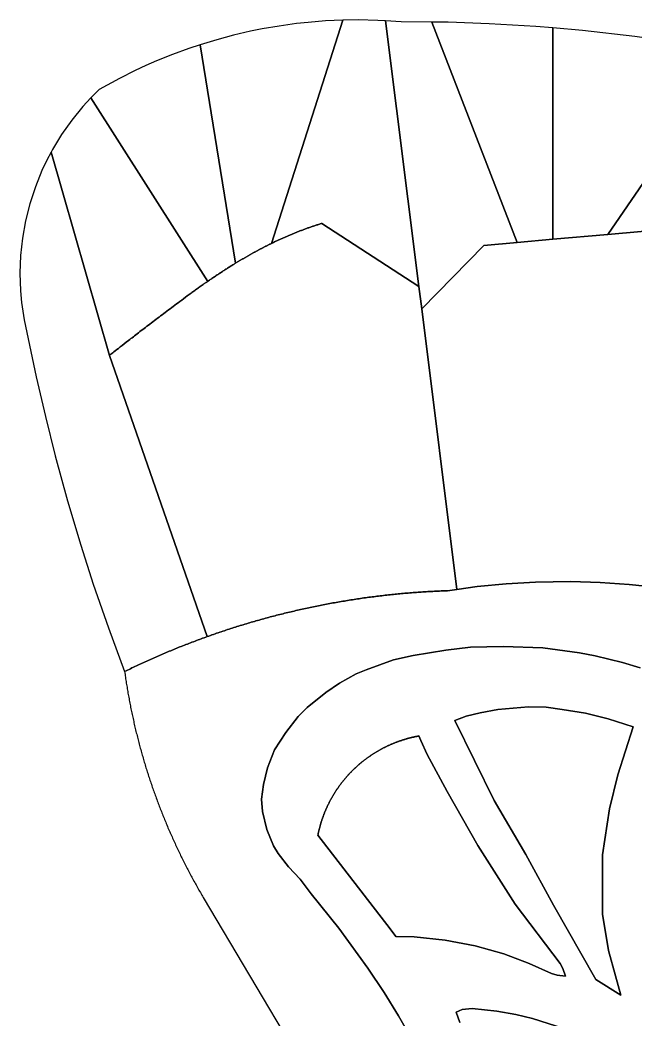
# Model space of a CAD drawing. Header units: millimetres. Extents: x 1811966 to 2218310, y 20519 to 471429.
# Drawn here: x 1828434 to 1899689, y 286002 to 401734 of the extents above; entities that cross this region are included whole.
import ezdxf

# ---------------------------------------------------------------- set-up
doc = ezdxf.new("R2010")
doc.units = ezdxf.units.MM
doc.layers.add('CLOSED_AREAS', color=7, linetype='Continuous')
doc.layers.add('REGION_HOLES', color=7, linetype='Continuous')

msp = doc.modelspace()

# ---------------------------------------------------------------- linework, layer by layer
at = {"layer": 'CLOSED_AREAS'}
for points in [[(1863835.155, 401616.27), (1861818.139, 401454.677), (1860477.001, 401309.091), (1858472.288, 401034.108), (1856478.023, 400691.498), (1855155.454, 400425.708), (1853183.655, 399971.291), (1851228.364, 399450.443), (1849291.79, 398863.792), (1853392.775, 373548.519), (1853456.461, 373587.202), (1853520.182, 373625.808), (1853583.939, 373664.339), (1853647.732, 373702.793), (1853711.563, 373741.17), (1853775.43, 373779.468), (1853839.336, 373817.688), (1853903.28, 373855.829), (1853967.263, 373893.89), (1854031.285, 373931.871), (1854095.347, 373969.77), (1854159.45, 374007.589), (1854223.593, 374045.324), (1854287.778, 374082.978), (1854352.005, 374120.547), (1854416.274, 374158.033), (1854480.586, 374195.434), (1854544.941, 374232.749), (1854609.34, 374269.979), (1854673.784, 374307.123), (1854738.273, 374344.179), (1854802.807, 374381.148), (1854867.387, 374418.028), (1854932.014, 374454.82), (1854996.687, 374491.522), (1855061.408, 374528.133), (1855126.177, 374564.655), (1855190.994, 374601.084), (1855255.861, 374637.422), (1855320.776, 374673.668), (1855385.742, 374709.82), (1855450.758, 374745.879), (1855515.825, 374781.843), (1855580.944, 374817.712), (1855646.115, 374853.486), (1855711.338, 374889.163), (1855776.614, 374924.744), (1855841.944, 374960.227), (1855907.327, 374995.612), (1855972.766, 375030.899), (1856038.259, 375066.086), (1856103.807, 375101.174), (1856169.412, 375136.161), (1856235.073, 375171.047), (1856300.791, 375205.832), (1856366.567, 375240.514), (1856432.401, 375275.094), (1856498.293, 375309.57), (1856564.245, 375343.941), (1856630.256, 375378.209), (1856696.327, 375412.371), (1856762.458, 375446.427), (1856828.651, 375480.376), (1856894.905, 375514.219), (1856961.221, 375547.953), (1857027.6, 375581.58), (1857094.042, 375615.097), (1857160.547, 375648.505), (1857227.117, 375681.803), (1857293.751, 375714.99), (1857360.45, 375748.066), (1857427.215, 375781.03), (1857494.046, 375813.881), (1857560.944, 375846.619), (1865856.478, 401709.564)], [(1865856.478, 401709.564), (1857560.944, 375846.619), (1857648.387, 375889.2), (1857735.936, 375931.6), (1857823.594, 375973.818), (1857911.359, 376015.854), (1857999.233, 376057.707), (1858087.217, 376099.375), (1858175.312, 376140.859), (1858263.518, 376182.156), (1858351.836, 376223.267), (1858440.268, 376264.19), (1858528.813, 376304.924), (1858617.473, 376345.469), (1858706.249, 376385.824), (1858795.14, 376425.988), (1858884.149, 376465.959), (1858973.276, 376505.738), (1859062.521, 376545.324), (1859151.886, 376584.714), (1859241.371, 376623.91), (1859330.978, 376662.909), (1859420.706, 376701.711), (1859510.557, 376740.315), (1859600.531, 376778.72), (1859690.63, 376816.926), (1859780.855, 376854.931), (1859871.205, 376892.734), (1859961.682, 376930.335), (1860052.286, 376967.734), (1860143.019, 377004.928), (1860233.881, 377041.917), (1860324.874, 377078.701), (1860415.997, 377115.278), (1860507.251, 377151.648), (1860598.638, 377187.809), (1860690.159, 377223.761), (1860781.813, 377259.504), (1860873.603, 377295.035), (1860965.528, 377330.355), (1861057.589, 377365.462), (1861149.788, 377400.356), (1861242.125, 377435.035), (1861334.601, 377469.5), (1861427.217, 377503.748), (1861519.973, 377537.779), (1861612.871, 377571.593), (1861705.91, 377605.188), (1861799.093, 377638.564), (1861892.419, 377671.719), (1861985.89, 377704.653), (1862079.507, 377737.366), (1862173.27, 377769.855), (1862267.179, 377802.12), (1862361.237, 377834.161), (1862455.443, 377865.977), (1862549.799, 377897.566), (1862644.304, 377928.928), (1862738.961, 377960.062), (1862833.77, 377990.967), (1862928.732, 378021.642), (1863023.847, 378052.087), (1863119.116, 378082.3), (1863214.54, 378112.281), (1863310.121, 378142.029), (1863405.858, 378171.543), (1874653.314, 370863.913), (1870794.65, 401636.461), (1869902.804, 401690.914), (1867604.014, 401734.172)], [(1872595.664, 401526.496), (1870794.65, 401636.461), (1874653.314, 370863.913), (1874977.573, 368277.979), (1882186.025, 375625.079), (1886031.95, 375964.426), (1876166.471, 401488.468)], [(1888195.102, 400980.015), (1882774.349, 401302.312), (1878025.691, 401468.667), (1876166.471, 401488.468), (1886031.95, 375964.426), (1890165.855, 376329.182), (1890172.971, 400810.739)], [(1905052.523, 399067.082), (1899675.78, 399828.131), (1893605.659, 400516.951), (1890172.971, 400810.739), (1890165.855, 376329.182), (1896538.571, 376891.48), (1911075.353, 398044.219)], [(1848012.252, 398436.444), (1846111.816, 397741.608), (1844235.965, 396982.906), (1843000.106, 396442.042), (1841776.767, 395873.459), (1839966.561, 394969.239), (1837602.48, 393669.376), (1836639.417, 392708.979), (1850181.622, 371453.345), (1850281.094, 371521.299), (1850380.578, 371589.148), (1850480.081, 371656.886), (1850579.605, 371724.508), (1850679.156, 371792.008), (1850778.738, 371859.38), (1850878.354, 371926.62), (1850978.01, 371993.722), (1851077.71, 372060.68), (1851177.457, 372127.489), (1851277.257, 372194.143), (1851377.114, 372260.638), (1851477.031, 372326.967), (1851577.013, 372393.125), (1851677.065, 372459.107), (1851777.191, 372524.906), (1851877.395, 372590.519), (1851977.682, 372655.939), (1852078.055, 372721.16), (1852178.52, 372786.178), (1852279.08, 372850.987), (1852379.74, 372915.581), (1852480.504, 372979.955), (1852581.376, 373044.104), (1852682.361, 373108.021), (1852783.463, 373171.702), (1852884.686, 373235.142), (1852986.035, 373298.334), (1853087.514, 373361.273), (1853189.128, 373423.954), (1853239.986, 373455.196), (1853290.88, 373486.371), (1853341.809, 373517.479), (1853392.775, 373548.519), (1849291.79, 398863.792)], [(1911075.353, 398044.219), (1896538.571, 376891.48), (1903830.964, 377534.927), (1910698.964, 368211.233), (1917065.714, 396845.705)], [(1835721.582, 391705.278), (1834433.841, 390123.197), (1833258.34, 388456.025), (1832200.695, 386711.714), (1832047.392, 386422.571), (1838789.297, 362869.461), (1838835.083, 362905.735), (1838968.525, 363011.241), (1839066.281, 363088.4), (1839183.749, 363181.002), (1839320.195, 363288.424), (1839474.884, 363410.044), (1839647.082, 363545.241), (1839836.055, 363693.392), (1840041.069, 363853.875), (1840261.391, 364026.069), (1840496.284, 364209.352), (1840745.017, 364403.101), (1841006.853, 364606.695), (1841142.456, 364711.99), (1841281.06, 364819.512), (1841422.573, 364929.185), (1841566.904, 365040.93), (1841713.959, 365154.67), (1841863.649, 365270.327), (1842015.88, 365387.823), (1842170.562, 365507.081), (1842327.602, 365628.022), (1842486.909, 365750.57), (1842648.391, 365874.646), (1842811.956, 366000.172), (1842977.512, 366127.072), (1843144.968, 366255.266), (1843314.231, 366384.678), (1843485.211, 366515.229), (1843657.815, 366646.842), (1843831.952, 366779.44), (1844007.529, 366912.944), (1844184.456, 367047.276), (1844362.64, 367182.359), (1844541.989, 367318.116), (1844722.412, 367454.468), (1844903.816, 367591.337), (1845086.111, 367728.647), (1845269.205, 367866.318), (1845453.005, 368004.275), (1845637.42, 368142.438), (1845822.358, 368280.73), (1846007.728, 368419.073), (1846193.437, 368557.389), (1846379.394, 368695.602), (1846565.506, 368833.632), (1846751.684, 368971.403), (1846966.131, 369130.019), (1847180.269, 369288.534), (1847394.162, 369446.87), (1847607.874, 369604.949), (1847821.469, 369762.692), (1847928.243, 369841.414), (1848035.012, 369920.022), (1848141.783, 369998.507), (1848248.565, 370076.86), (1848355.366, 370155.07), (1848462.194, 370233.128), (1848569.057, 370311.023), (1848675.962, 370388.747), (1848782.918, 370466.288), (1848889.934, 370543.639), (1848997.016, 370620.788), (1849104.173, 370697.726), (1849211.412, 370774.443), (1849318.743, 370850.929), (1849426.173, 370927.176), (1849533.709, 371003.171), (1849641.361, 371078.907), (1849749.135, 371154.374), (1849803.071, 371192.002), (1849857.041, 371229.56), (1849911.045, 371267.045), (1849965.085, 371304.457), (1850019.162, 371341.794), (1850073.276, 371379.055), (1850127.429, 371416.239), (1850181.622, 371453.345), (1836639.417, 392708.979)], [(1831563.586, 385510.078), (1830982.449, 384280.382), (1830218.381, 382388.969), (1829586.66, 380449.331), (1829090.284, 378470.731), (1828731.633, 376462.6), (1828512.417, 374434.499), (1828433.671, 372396.098), (1828495.784, 370357.128), (1828615.326, 369002.307), (1828911.204, 366983.958), (1830314.637, 360381.677), (1831374.082, 355792.459), (1832523.585, 351224.967), (1833947.001, 346033.843), (1835486.735, 340876.02), (1836928.812, 336392.298), (1838684.505, 331303.936), (1840554.124, 326256.325), (1840724.007, 326339.49), (1840894.061, 326422.307), (1841064.285, 326504.773), (1841234.678, 326586.89), (1841405.239, 326668.657), (1841575.968, 326750.073), (1841746.864, 326831.138), (1841917.926, 326911.852), (1842089.154, 326992.214), (1842260.546, 327072.224), (1842432.103, 327151.882), (1842603.822, 327231.187), (1842775.705, 327310.139), (1842947.749, 327388.738), (1843119.954, 327466.983), (1843292.32, 327544.874), (1843464.845, 327622.411), (1843637.529, 327699.594), (1843810.372, 327776.421), (1843983.372, 327852.893), (1844156.528, 327929.009), (1844329.841, 328004.77), (1844503.309, 328080.174), (1844676.932, 328155.221), (1844850.708, 328229.912), (1845024.638, 328304.246), (1845198.72, 328378.222), (1845372.953, 328451.84), (1845547.338, 328525.1), (1845721.872, 328598.001), (1845896.556, 328670.544), (1846071.389, 328742.728), (1846246.369, 328814.552), (1846421.497, 328886.017), (1846596.772, 328957.122), (1846772.192, 329027.866), (1846947.757, 329098.25), (1847123.466, 329168.273), (1847299.319, 329237.935), (1847475.314, 329307.235), (1847651.452, 329376.173), (1847827.73, 329444.75), (1848004.15, 329512.964), (1848180.709, 329580.816), (1848357.407, 329648.304), (1848534.243, 329715.43), (1848711.217, 329782.192), (1848888.328, 329848.59), (1849065.575, 329914.624), (1849242.957, 329980.294), (1849420.474, 330045.599), (1849598.124, 330110.54), (1849775.908, 330175.115), (1849953.824, 330239.325), (1850131.871, 330303.169), (1838789.297, 362869.461), (1832047.392, 386422.571)], [(1879054.19, 335767.27), (1874977.573, 368277.979), (1874653.314, 370863.913), (1863405.858, 378171.543), (1863310.121, 378142.029), (1863214.54, 378112.281), (1863119.116, 378082.3), (1863023.847, 378052.087), (1862928.732, 378021.642), (1862833.77, 377990.967), (1862738.961, 377960.062), (1862644.304, 377928.928), (1862549.799, 377897.566), (1862455.443, 377865.977), (1862361.237, 377834.161), (1862267.179, 377802.12), (1862173.27, 377769.855), (1862079.507, 377737.366), (1861985.89, 377704.653), (1861892.419, 377671.719), (1861799.093, 377638.564), (1861705.91, 377605.188), (1861612.871, 377571.593), (1861519.973, 377537.779), (1861427.217, 377503.748), (1861334.601, 377469.5), (1861242.125, 377435.035), (1861149.788, 377400.356), (1861057.589, 377365.462), (1860965.528, 377330.355), (1860873.603, 377295.035), (1860781.813, 377259.504), (1860690.159, 377223.761), (1860598.638, 377187.809), (1860507.251, 377151.648), (1860415.997, 377115.278), (1860324.874, 377078.701), (1860233.881, 377041.917), (1860143.019, 377004.928), (1860052.286, 376967.734), (1859961.682, 376930.335), (1859871.205, 376892.734), (1859780.855, 376854.931), (1859690.63, 376816.926), (1859600.531, 376778.72), (1859510.557, 376740.315), (1859420.706, 376701.711), (1859330.978, 376662.909), (1859241.371, 376623.91), (1859151.886, 376584.714), (1859062.521, 376545.324), (1858973.276, 376505.738), (1858884.149, 376465.959), (1858795.14, 376425.988), (1858706.249, 376385.824), (1858617.473, 376345.469), (1858528.813, 376304.924), (1858440.268, 376264.19), (1858351.836, 376223.267), (1858263.518, 376182.156), (1858175.312, 376140.859), (1858087.217, 376099.375), (1857999.233, 376057.707), (1857911.359, 376015.854), (1857823.594, 375973.818), (1857735.936, 375931.6), (1857648.387, 375889.2), (1857560.944, 375846.619), (1857494.046, 375813.881), (1857427.215, 375781.03), (1857360.45, 375748.066), (1857293.751, 375714.99), (1857227.117, 375681.803), (1857160.547, 375648.505), (1857094.042, 375615.097), (1857027.6, 375581.58), (1856961.221, 375547.953), (1856894.905, 375514.219), (1856828.651, 375480.376), (1856762.458, 375446.427), (1856696.327, 375412.371), (1856630.256, 375378.209), (1856564.245, 375343.941), (1856498.293, 375309.57), (1856432.401, 375275.094), (1856366.567, 375240.514), (1856300.791, 375205.832), (1856235.073, 375171.047), (1856169.412, 375136.161), (1856103.807, 375101.174), (1856038.259, 375066.086), (1855972.766, 375030.899), (1855907.327, 374995.612), (1855841.944, 374960.227), (1855776.614, 374924.744), (1855711.338, 374889.163), (1855646.115, 374853.486), (1855580.944, 374817.712), (1855515.825, 374781.843), (1855450.758, 374745.879), (1855385.742, 374709.82), (1855320.776, 374673.668), (1855255.861, 374637.422), (1855190.994, 374601.084), (1855126.177, 374564.655), (1855061.408, 374528.133), (1854996.687, 374491.522), (1854932.014, 374454.82), (1854867.387, 374418.028), (1854802.807, 374381.148), (1854738.273, 374344.179), (1854673.784, 374307.123), (1854609.34, 374269.979), (1854544.941, 374232.749), (1854480.586, 374195.434), (1854416.274, 374158.033), (1854352.005, 374120.547), (1854287.778, 374082.978), (1854223.593, 374045.324), (1854159.45, 374007.589), (1854095.347, 373969.77), (1854031.285, 373931.871), (1853967.263, 373893.89), (1853903.28, 373855.829), (1853839.336, 373817.688), (1853775.43, 373779.468), (1853711.563, 373741.17), (1853647.732, 373702.793), (1853583.939, 373664.339), (1853520.182, 373625.808), (1853456.461, 373587.202), (1853392.775, 373548.519), (1853341.809, 373517.479), (1853290.88, 373486.371), (1853239.986, 373455.196), (1853189.128, 373423.954), (1853087.514, 373361.273), (1852986.035, 373298.334), (1852884.686, 373235.142), (1852783.463, 373171.702), (1852682.361, 373108.021), (1852581.376, 373044.104), (1852480.504, 372979.955), (1852379.74, 372915.581), (1852279.08, 372850.987), (1852178.52, 372786.178), (1852078.055, 372721.16), (1851977.682, 372655.939), (1851877.395, 372590.519), (1851777.191, 372524.906), (1851677.065, 372459.107), (1851577.013, 372393.125), (1851477.031, 372326.967), (1851377.114, 372260.638), (1851277.257, 372194.143), (1851177.457, 372127.489), (1851077.71, 372060.68), (1850978.01, 371993.722), (1850878.354, 371926.62), (1850778.738, 371859.38), (1850679.156, 371792.008), (1850579.605, 371724.508), (1850480.081, 371656.886), (1850380.578, 371589.148), (1850281.094, 371521.299), (1850181.622, 371453.345), (1850127.429, 371416.239), (1850073.276, 371379.055), (1850019.162, 371341.794), (1849965.085, 371304.457), (1849911.045, 371267.045), (1849857.041, 371229.56), (1849803.071, 371192.002), (1849749.135, 371154.374), (1849641.361, 371078.907), (1849533.709, 371003.171), (1849426.173, 370927.176), (1849318.743, 370850.929), (1849211.412, 370774.443), (1849104.173, 370697.726), (1848997.016, 370620.788), (1848889.934, 370543.639), (1848782.918, 370466.288), (1848675.962, 370388.747), (1848569.057, 370311.023), (1848462.194, 370233.128), (1848355.366, 370155.07), (1848248.565, 370076.86), (1848141.783, 369998.507), (1848035.012, 369920.022), (1847928.243, 369841.414), (1847821.469, 369762.692), (1847607.874, 369604.949), (1847394.162, 369446.87), (1847180.269, 369288.534), (1846966.131, 369130.019), (1846751.684, 368971.403), (1846565.506, 368833.632), (1846379.394, 368695.602), (1846193.437, 368557.389), (1846007.728, 368419.073), (1845822.358, 368280.73), (1845637.42, 368142.438), (1845453.005, 368004.275), (1845269.205, 367866.318), (1845086.111, 367728.647), (1844903.816, 367591.337), (1844722.412, 367454.468), (1844541.989, 367318.116), (1844362.64, 367182.359), (1844184.456, 367047.276), (1844007.529, 366912.944), (1843831.952, 366779.44), (1843657.815, 366646.842), (1843485.211, 366515.229), (1843314.231, 366384.678), (1843144.968, 366255.266), (1842977.512, 366127.072), (1842811.956, 366000.172), (1842648.391, 365874.646), (1842486.909, 365750.57), (1842327.602, 365628.022), (1842170.562, 365507.081), (1842015.88, 365387.823), (1841863.649, 365270.327), (1841713.959, 365154.67), (1841566.904, 365040.93), (1841422.573, 364929.185), (1841281.06, 364819.512), (1841142.456, 364711.99), (1841006.853, 364606.695), (1840745.017, 364403.101), (1840496.284, 364209.352), (1840261.391, 364026.069), (1840041.069, 363853.875), (1839836.055, 363693.392), (1839647.082, 363545.241), (1839474.884, 363410.044), (1839320.195, 363288.424), (1839183.749, 363181.002), (1839066.281, 363088.4), (1838968.525, 363011.241), (1838835.083, 362905.735), (1838789.297, 362869.461), (1850131.871, 330303.169), (1850311.837, 330367.282), (1850491.936, 330431.021), (1850672.166, 330494.387), (1850852.528, 330557.378), (1851033.02, 330619.995), (1851213.641, 330682.237), (1851394.391, 330744.105), (1851575.27, 330805.597), (1851756.275, 330866.713), (1851937.407, 330927.454), (1852118.664, 330987.818), (1852300.047, 331047.807), (1852481.553, 331107.419), (1852663.183, 331166.654), (1852844.936, 331225.512), (1853026.81, 331283.992), (1853208.805, 331342.096), (1853390.92, 331399.821), (1853573.155, 331457.168), (1853755.508, 331514.137), (1853937.98, 331570.728), (1854120.568, 331626.939), (1854303.272, 331682.772), (1854486.092, 331738.225), (1854669.027, 331793.299), (1854852.076, 331847.993), (1855035.237, 331902.307), (1855218.511, 331956.241), (1855401.897, 332009.794), (1855585.393, 332062.967), (1855768.999, 332115.758), (1855952.714, 332168.169), (1856136.538, 332220.198), (1856320.47, 332271.846), (1856504.508, 332323.112), (1856688.652, 332373.995), (1856872.901, 332424.497), (1857057.255, 332474.616), (1857241.712, 332524.352), (1857426.272, 332573.706), (1857610.934, 332622.676), (1857795.698, 332671.263), (1857980.561, 332719.467), (1858165.525, 332767.286), (1858350.587, 332814.722), (1858535.748, 332861.774), (1858721.005, 332908.441), (1858906.359, 332954.724), (1859091.809, 333000.622), (1859277.353, 333046.135), (1859462.992, 333091.263), (1859648.724, 333136.005), (1859834.548, 333180.362), (1860020.464, 333224.333), (1860206.471, 333267.919), (1860392.568, 333311.118), (1860578.754, 333353.931), (1860765.028, 333396.357), (1860951.39, 333438.397), (1861137.839, 333480.05), (1861324.374, 333521.316), (1861510.995, 333562.195), (1861697.699, 333602.686), (1861884.488, 333642.79), (1862071.359, 333682.506), (1862258.312, 333721.834), (1862445.347, 333760.774), (1862632.461, 333799.326), (1862819.656, 333837.49), (1863006.929, 333875.265), (1863194.28, 333912.651), (1863381.709, 333949.648), (1863569.213, 333986.257), (1863756.794, 334022.476), (1863944.449, 334058.306), (1864132.178, 334093.746), (1864319.98, 334128.796), (1864507.855, 334163.457), (1864695.801, 334197.728), (1864883.817, 334231.609), (1865071.904, 334265.099), (1865260.06, 334298.199), (1865448.284, 334330.909), (1865636.575, 334363.228), (1865824.934, 334395.156), (1866013.358, 334426.693), (1866201.847, 334457.839), (1866390.4, 334488.593), (1866579.017, 334518.957), (1866767.696, 334548.929), (1866956.437, 334578.509), (1867145.239, 334607.697), (1867334.102, 334636.494), (1867523.023, 334664.898), (1867712.003, 334692.911), (1867901.041, 334720.531), (1868090.136, 334747.759), (1868279.287, 334774.595), (1868468.493, 334801.037), (1868657.754, 334827.087), (1868847.068, 334852.745), (1869036.435, 334878.009), (1869225.854, 334902.88), (1869415.325, 334927.359), (1869604.846, 334951.443), (1869794.416, 334975.135), (1869984.035, 334998.433), (1870173.702, 335021.338), (1870363.416, 335043.849), (1870553.177, 335065.966), (1870742.983, 335087.689), (1870932.833, 335109.018), (1871122.728, 335129.954), (1871312.665, 335150.495), (1871502.645, 335170.642), (1871692.666, 335190.394), (1871882.728, 335209.753), (1872072.829, 335228.717), (1872262.97, 335247.286), (1872453.148, 335265.46), (1872643.364, 335283.24), (1872833.617, 335300.625), (1873023.905, 335317.616), (1873214.228, 335334.211), (1873404.585, 335350.411), (1873594.975, 335366.217), (1873785.397, 335381.627), (1873975.851, 335396.642), (1874166.336, 335411.261), (1874356.851, 335425.486), (1874547.395, 335439.315), (1874737.967, 335452.748), (1874928.566, 335465.786), (1875119.193, 335478.428), (1875309.845, 335490.675), (1875500.522, 335502.526), (1875691.223, 335513.981), (1875881.948, 335525.041), (1876072.695, 335535.705), (1876263.464, 335545.973), (1876454.254, 335555.845), (1876645.064, 335565.32), (1876835.893, 335574.4), (1877026.74, 335583.084), (1877217.606, 335591.372), (1877408.487, 335599.264), (1877599.385, 335606.76), (1877790.299, 335613.859), (1877981.226, 335620.562)], [(1904754.451, 335642.764), (1904763.372, 335697.588), (1909676.713, 362611.605), (1910698.964, 368211.233), (1903830.964, 377534.927), (1896538.571, 376891.48), (1890165.855, 376329.182), (1886031.95, 375964.426), (1882186.025, 375625.079), (1874977.573, 368277.979), (1879054.19, 335767.27), (1881398.657, 336087.83), (1884778.275, 336414.719), (1888168.09, 336609.27), (1890204.713, 336662.348), (1892242.02, 336667.635), (1895636.016, 336570.262), (1899023.621, 336340.325), (1902399.639, 335978.142), (1904417.544, 335697.588)], [(1899474.25, 319849.75), (1896579.642, 320764.686), (1893948.473, 321414.117), (1891264.545, 321840.08), (1889411.82, 322120.819), (1887366.739, 322184.2), (1883797.967, 321841.082), (1881762.677, 321479.28), (1880128.025, 321083.795), (1878811.902, 320574.493), (1883374.782, 311321.338), (1887026.409, 305042.412), (1890229.085, 299183), (1895161.394, 290586.763), (1898040.06, 288759.147), (1897422.815, 291002.022), (1896612.023, 293958.229), (1895920.679, 298140.264), (1895937.796, 305039.168), (1896717.935, 310340.091), (1897700.577, 314296.572)], [(1874641.12, 318789.381), (1874566.368, 318775.742), (1874491.687, 318761.712), (1874417.081, 318747.292), (1874342.551, 318732.482), (1874268.1, 318717.284), (1874193.729, 318701.696), (1874119.441, 318685.721), (1874045.237, 318669.357), (1873971.119, 318652.606), (1873897.09, 318635.468), (1873823.152, 318617.944), (1873749.306, 318600.033), (1873675.555, 318581.737), (1873601.9, 318563.055), (1873528.344, 318543.99), (1873454.888, 318524.54), (1873381.536, 318504.706), (1873308.287, 318484.49), (1873235.146, 318463.891), (1873162.113, 318442.911), (1873089.19, 318421.549), (1873016.381, 318399.807), (1872943.685, 318377.684), (1872871.107, 318355.182), (1872798.647, 318332.301), (1872726.307, 318309.042), (1872654.09, 318285.405), (1872581.998, 318261.391), (1872510.031, 318237.001), (1872438.194, 318212.235), (1872366.486, 318187.094), (1872294.911, 318161.579), (1872223.471, 318135.69), (1872152.166, 318109.429), (1872081, 318082.795), (1872009.974, 318055.79), (1871939.089, 318028.414), (1871868.349, 318000.668), (1871797.755, 317972.553), (1871727.309, 317944.07), (1871657.012, 317915.219), (1871586.867, 317886.001), (1871516.876, 317856.416), (1871447.04, 317826.467), (1871377.362, 317796.153), (1871307.843, 317765.476), (1871238.485, 317734.436), (1871169.29, 317703.034), (1871100.26, 317671.27), (1871031.398, 317639.147), (1870962.703, 317606.664), (1870894.18, 317573.823), (1870825.829, 317540.624), (1870757.653, 317507.069), (1870689.652, 317473.158), (1870621.83, 317438.892), (1870554.188, 317404.272), (1870486.728, 317369.299), (1870419.451, 317333.975), (1870352.359, 317298.299), (1870285.455, 317262.273), (1870218.74, 317225.898), (1870152.217, 317189.176), (1870085.885, 317152.106), (1870019.749, 317114.69), (1869953.809, 317076.929), (1869888.066, 317038.824), (1869822.524, 317000.376), (1869757.184, 316961.586), (1869692.047, 316922.456), (1869627.116, 316882.985), (1869562.392, 316843.176), (1869497.876, 316803.029), (1869433.571, 316762.546), (1869369.479, 316721.728), (1869305.601, 316680.575), (1869241.938, 316639.089), (1869178.493, 316597.271), (1869115.268, 316555.122), (1869052.263, 316512.643), (1868989.482, 316469.836), (1868926.925, 316426.701), (1868864.594, 316383.24), (1868802.491, 316339.454), (1868740.617, 316295.344), (1868678.975, 316250.911), (1868617.566, 316206.157), (1868556.391, 316161.083), (1868495.453, 316115.69), (1868434.753, 316069.979), (1868374.293, 316023.951), (1868314.073, 315977.609), (1868254.097, 315930.952), (1868194.365, 315883.983), (1868134.88, 315836.702), (1868075.642, 315789.111), (1868016.654, 315741.211), (1867957.917, 315693.004), (1867899.432, 315644.49), (1867841.202, 315595.672), (1867783.228, 315546.55), (1867725.511, 315497.125), (1867668.053, 315447.4), (1867610.855, 315397.376), (1867553.92, 315347.053), (1867497.249, 315296.434), (1867440.842, 315245.519), (1867384.703, 315194.31), (1867328.831, 315142.808), (1867273.23, 315091.016), (1867217.9, 315038.933), (1867162.843, 314986.562), (1867108.06, 314933.905), (1867053.553, 314880.961), (1866999.323, 314827.734), (1866945.372, 314774.224), (1866891.702, 314720.433), (1866838.313, 314666.362), (1866785.207, 314612.014), (1866732.386, 314557.388), (1866679.852, 314502.487), (1866627.604, 314447.313), (1866575.646, 314391.866), (1866523.978, 314336.148), (1866472.602, 314280.162), (1866421.519, 314223.908), (1866370.731, 314167.387), (1866320.239, 314110.602), (1866270.044, 314053.554), (1866220.148, 313996.245), (1866170.552, 313938.675), (1866121.257, 313880.848), (1866072.265, 313822.763), (1866023.577, 313764.424), (1865975.195, 313705.831), (1865927.12, 313646.985), (1865879.352, 313587.89), (1865831.894, 313528.546), (1865784.747, 313468.954), (1865737.912, 313409.117), (1865691.39, 313349.037), (1865645.182, 313288.714), (1865599.29, 313228.15), (1865553.715, 313167.348), (1865508.459, 313106.308), (1865463.522, 313045.032), (1865418.906, 312983.523), (1865374.612, 312921.782), (1865330.641, 312859.809), (1865286.994, 312797.608), (1865243.673, 312735.18), (1865200.679, 312672.526), (1865158.012, 312609.649), (1865115.675, 312546.549), (1865073.668, 312483.23), (1865031.992, 312419.691), (1864990.649, 312355.936), (1864949.639, 312291.965), (1864908.964, 312227.781), (1864868.626, 312163.386), (1864828.624, 312098.781), (1864788.96, 312033.967), (1864749.635, 311968.947), (1864710.651, 311903.723), (1864672.008, 311838.296), (1864633.707, 311772.668), (1864595.749, 311706.841), (1864558.136, 311640.816), (1864520.869, 311574.595), (1864483.948, 311508.181), (1864447.374, 311441.575), (1864411.149, 311374.779), (1864375.274, 311307.794), (1864339.748, 311240.623), (1864304.575, 311173.267), (1864269.753, 311105.728), (1864235.285, 311038.009), (1864201.172, 310970.11), (1864167.413, 310902.034), (1864134.011, 310833.782), (1864100.965, 310765.357), (1864068.278, 310696.76), (1864035.949, 310627.993), (1864003.98, 310559.059), (1863972.372, 310489.958), (1863941.125, 310420.693), (1863910.24, 310351.266), (1863879.719, 310281.678), (1863849.562, 310211.932), (1863819.769, 310142.029), (1863790.342, 310071.972), (1863761.281, 310001.761), (1863732.588, 309931.4), (1863704.262, 309860.89), (1863676.306, 309790.233), (1863648.719, 309719.431), (1863621.502, 309648.485), (1863594.656, 309577.399), (1863568.182, 309506.173), (1863542.08, 309434.81), (1863516.352, 309363.311), (1863490.997, 309291.679), (1863466.017, 309219.916), (1863441.413, 309148.023), (1863417.184, 309076.002), (1863393.332, 309003.856), (1863369.857, 308931.586), (1863346.76, 308859.194), (1863324.042, 308786.683), (1863301.702, 308714.054), (1863279.743, 308641.31), (1863258.164, 308568.451), (1863236.965, 308495.481), (1863216.149, 308422.401), (1863195.714, 308349.214), (1863175.662, 308275.92), (1863155.993, 308202.523), (1863136.708, 308129.024), (1863117.807, 308055.426), (1863099.291, 307981.729), (1863081.161, 307907.937), (1863063.416, 307834.051), (1863046.057, 307760.074), (1863029.085, 307686.006), (1863012.5, 307611.852), (1862996.303, 307537.611), (1862980.494, 307463.287), (1862965.073, 307388.881), (1862950.042, 307314.396), (1871314.843, 296442.491), (1871963.155, 295557.512), (1874109.382, 295504.844), (1877682.976, 295119.22), (1881166.437, 294492.528), (1884500.699, 293556.513), (1887420.821, 292452.204), (1890019.798, 291267.168), (1890669.542, 291077.253), (1891644.159, 290961.59), (1891328.581, 291859.896), (1891005.295, 292415.719), (1885822.162, 299300.457), (1881461.471, 306097.075), (1877924.34, 312348.686), (1875623.968, 316626.106), (1874863.514, 318271.268)]]:
    msp.add_lwpolyline(points, close=True, dxfattribs=at)
for points in [[(1902399.639, 335978.142), (1899023.621, 336340.325), (1895636.016, 336570.262), (1892242.02, 336667.635), (1890204.713, 336662.348), (1888168.09, 336609.27), (1884778.275, 336414.719), (1881398.657, 336087.83), (1879054.19, 335767.27), (1877981.226, 335620.562), (1877790.299, 335613.859), (1877599.385, 335606.76), (1877408.487, 335599.264), (1877217.606, 335591.372), (1877026.74, 335583.084), (1876835.893, 335574.4), (1876645.064, 335565.32), (1876454.254, 335555.845), (1876263.464, 335545.973), (1876072.695, 335535.705), (1875881.948, 335525.041), (1875691.223, 335513.981), (1875500.522, 335502.526), (1875309.845, 335490.675), (1875119.193, 335478.428), (1874928.566, 335465.786), (1874737.967, 335452.748), (1874547.395, 335439.315), (1874356.851, 335425.486), (1874166.336, 335411.261), (1873975.851, 335396.642), (1873785.397, 335381.627), (1873594.975, 335366.217), (1873404.585, 335350.411), (1873214.228, 335334.211), (1873023.905, 335317.616), (1872833.617, 335300.625), (1872643.364, 335283.24), (1872453.148, 335265.46), (1872262.97, 335247.286), (1872072.829, 335228.717), (1871882.728, 335209.753), (1871692.666, 335190.394), (1871502.645, 335170.642), (1871312.665, 335150.495), (1871122.728, 335129.954), (1870932.833, 335109.018), (1870742.983, 335087.689), (1870553.177, 335065.966), (1870363.416, 335043.849), (1870173.702, 335021.338), (1869984.035, 334998.433), (1869794.416, 334975.135), (1869604.846, 334951.443), (1869415.325, 334927.359), (1869225.854, 334902.88), (1869036.435, 334878.009), (1868847.068, 334852.745), (1868657.754, 334827.087), (1868468.493, 334801.037), (1868279.287, 334774.595), (1868090.136, 334747.759), (1867901.041, 334720.531), (1867712.003, 334692.911), (1867523.023, 334664.898), (1867334.102, 334636.494), (1867145.239, 334607.697), (1866956.437, 334578.509), (1866767.696, 334548.929), (1866579.017, 334518.957), (1866390.4, 334488.593), (1866201.847, 334457.839), (1866013.358, 334426.693), (1865824.934, 334395.156), (1865636.575, 334363.228), (1865448.284, 334330.909), (1865260.06, 334298.199), (1865071.904, 334265.099), (1864883.817, 334231.609), (1864695.801, 334197.728), (1864507.855, 334163.457), (1864319.98, 334128.796), (1864132.178, 334093.746), (1863944.449, 334058.306), (1863756.794, 334022.476), (1863569.213, 333986.257), (1863381.709, 333949.648), (1863194.28, 333912.651), (1863006.929, 333875.265), (1862819.656, 333837.49), (1862632.461, 333799.326), (1862445.347, 333760.774), (1862258.312, 333721.834), (1862071.359, 333682.506), (1861884.488, 333642.79), (1861697.699, 333602.686), (1861510.995, 333562.195), (1861324.374, 333521.316), (1861137.839, 333480.05), (1860951.39, 333438.397), (1860765.028, 333396.357), (1860578.754, 333353.931), (1860392.568, 333311.118), (1860206.471, 333267.919), (1860020.464, 333224.333), (1859834.548, 333180.362), (1859648.724, 333136.005), (1859462.992, 333091.263), (1859277.353, 333046.135), (1859091.809, 333000.622), (1858906.359, 332954.724), (1858721.005, 332908.441), (1858535.748, 332861.774), (1858350.587, 332814.722), (1858165.525, 332767.286), (1857980.561, 332719.467), (1857795.698, 332671.263), (1857610.934, 332622.676), (1857426.272, 332573.706), (1857241.712, 332524.352), (1857057.255, 332474.616), (1856872.901, 332424.497), (1856688.652, 332373.995), (1856504.508, 332323.112), (1856320.47, 332271.846), (1856136.538, 332220.198), (1855952.714, 332168.169), (1855768.999, 332115.758), (1855585.393, 332062.967), (1855401.897, 332009.794), (1855218.511, 331956.241), (1855035.237, 331902.307), (1854852.076, 331847.993), (1854669.027, 331793.299), (1854486.092, 331738.225), (1854303.272, 331682.772), (1854120.568, 331626.939), (1853937.98, 331570.728), (1853755.508, 331514.137), (1853573.155, 331457.168), (1853390.92, 331399.821), (1853208.805, 331342.096), (1853026.81, 331283.992), (1852844.936, 331225.512), (1852663.183, 331166.654), (1852481.553, 331107.419), (1852300.047, 331047.807), (1852118.664, 330987.818), (1851937.407, 330927.454), (1851756.275, 330866.713), (1851575.27, 330805.597), (1851394.391, 330744.105), (1851213.641, 330682.237), (1851033.02, 330619.995), (1850852.528, 330557.378), (1850672.166, 330494.387), (1850491.936, 330431.021), (1850311.837, 330367.282), (1850131.871, 330303.169), (1849953.824, 330239.325), (1849775.908, 330175.115), (1849598.124, 330110.54), (1849420.474, 330045.599), (1849242.957, 329980.294), (1849065.575, 329914.624), (1848888.328, 329848.59), (1848711.217, 329782.192), (1848534.243, 329715.43), (1848357.407, 329648.304), (1848180.709, 329580.816), (1848004.15, 329512.964), (1847827.73, 329444.75), (1847651.452, 329376.173), (1847475.314, 329307.235), (1847299.319, 329237.935), (1847123.466, 329168.273), (1846947.757, 329098.25), (1846772.192, 329027.866), (1846596.772, 328957.122), (1846421.497, 328886.017), (1846246.369, 328814.552), (1846071.389, 328742.728), (1845896.556, 328670.544), (1845721.872, 328598.001), (1845547.338, 328525.1), (1845372.953, 328451.84), (1845198.72, 328378.222), (1845024.638, 328304.246), (1844850.708, 328229.912), (1844676.932, 328155.221), (1844503.309, 328080.174), (1844329.841, 328004.77), (1844156.528, 327929.009), (1843983.372, 327852.893), (1843810.372, 327776.421), (1843637.529, 327699.594), (1843464.845, 327622.411), (1843292.32, 327544.874), (1843119.954, 327466.983), (1842947.749, 327388.738), (1842775.705, 327310.139), (1842603.822, 327231.187), (1842432.103, 327151.882), (1842260.546, 327072.224), (1842089.154, 326992.214), (1841917.926, 326911.852), (1841746.864, 326831.138), (1841575.968, 326750.073), (1841405.239, 326668.657), (1841234.678, 326586.89), (1841064.285, 326504.773), (1840894.061, 326422.307), (1840724.007, 326339.49), (1840554.124, 326256.325), (1840577.46, 326089.84), (1840601.191, 325923.412), (1840625.318, 325757.041), (1840649.839, 325590.727), (1840674.755, 325424.472), (1840700.066, 325258.277), (1840725.771, 325092.142), (1840751.87, 324926.069), (1840778.364, 324760.058), (1840805.252, 324594.11), (1840832.534, 324428.227), (1840860.209, 324262.409), (1840888.278, 324096.657), (1840916.74, 323930.973), (1840945.596, 323765.356), (1840974.845, 323599.808), (1841004.487, 323434.331), (1841034.521, 323268.924), (1841064.948, 323103.588), (1841095.767, 322938.326), (1841126.979, 322773.137), (1841158.583, 322608.023), (1841190.579, 322442.984), (1841222.966, 322278.022), (1841255.745, 322113.137), (1841288.915, 321948.33), (1841322.477, 321783.602), (1841356.429, 321618.955), (1841390.772, 321454.389), (1841425.506, 321289.904), (1841460.63, 321125.503), (1841496.145, 320961.185), (1841532.049, 320796.953), (1841568.343, 320632.806), (1841605.027, 320468.745), (1841642.1, 320304.772), (1841679.563, 320140.888), (1841717.414, 319977.093), (1841755.654, 319813.388), (1841794.282, 319649.775), (1841833.299, 319486.253), (1841872.704, 319322.825), (1841912.497, 319159.491), (1841952.678, 318996.252), (1841993.246, 318833.108), (1842034.201, 318670.062), (1842075.543, 318507.113), (1842117.271, 318344.262), (1842159.387, 318181.512), (1842201.888, 318018.861), (1842244.776, 317856.312), (1842288.049, 317693.865), (1842331.708, 317531.522), (1842375.752, 317369.282), (1842420.181, 317207.148), (1842464.995, 317045.119), (1842510.194, 316883.198), (1842555.777, 316721.384), (1842601.743, 316559.679), (1842648.094, 316398.083), (1842694.828, 316236.598), (1842741.945, 316075.224), (1842789.446, 315913.963), (1842837.329, 315752.814), (1842885.594, 315591.78), (1842934.242, 315430.861), (1842983.271, 315270.058), (1843032.682, 315109.372), (1843082.475, 314948.803), (1843132.648, 314788.354), (1843183.203, 314628.023), (1843234.137, 314467.814), (1843285.452, 314307.725), (1843337.147, 314147.759), (1843389.222, 313987.916), (1843441.675, 313828.197), (1843494.508, 313668.603), (1843547.72, 313509.135), (1843601.31, 313349.794), (1843655.278, 313190.58), (1843709.624, 313031.495), (1843764.347, 312872.54), (1843819.448, 312713.714), (1843874.925, 312555.021), (1843930.78, 312396.459), (1843987.01, 312238.03), (1844043.616, 312079.735), (1844100.599, 311921.575), (1844157.956, 311763.551), (1844215.688, 311605.663), (1844273.795, 311447.913), (1844332.277, 311290.302), (1844391.132, 311132.829), (1844450.361, 310975.497), (1844509.963, 310818.306), (1844569.939, 310661.256), (1844630.287, 310504.35), (1844691.007, 310347.587), (1844752.1, 310190.969), (1844813.564, 310034.496), (1844875.399, 309878.17), (1844937.605, 309721.991), (1845000.182, 309565.96), (1845063.129, 309410.078), (1845126.446, 309254.346), (1845190.133, 309098.764), (1845254.188, 308943.335), (1845318.613, 308788.057), (1845383.406, 308632.934), (1845448.567, 308477.964), (1845514.096, 308323.15), (1845579.992, 308168.491), (1845646.255, 308013.99), (1845712.885, 307859.646), (1845779.881, 307705.461), (1845847.242, 307551.435), (1845914.97, 307397.57), (1845983.062, 307243.866), (1846051.519, 307090.323), (1846120.34, 306936.944), (1846189.526, 306783.729), (1846259.075, 306630.679), (1846328.987, 306477.793), (1846399.261, 306325.075), (1846469.899, 306172.523), (1846540.898, 306020.14), (1846612.258, 305867.926), (1846683.98, 305715.881), (1846756.063, 305564.008), (1846828.506, 305412.306), (1846901.308, 305260.776), (1846974.471, 305109.419), (1847047.992, 304958.237), (1847121.873, 304807.229), (1847196.111, 304656.398), (1847270.707, 304505.743), (1847345.661, 304355.266), (1847420.972, 304204.966), (1847496.64, 304054.847), (1847572.663, 303904.907), (1847649.042, 303755.148), (1847725.777, 303605.571), (1847802.867, 303456.176), (1847880.311, 303306.965), (1847958.109, 303157.938), (1848036.26, 303009.097), (1848114.765, 302860.441), (1848193.623, 302711.972), (1848272.832, 302563.691), (1848352.394, 302415.598), (1848432.307, 302267.694), (1848512.57, 302119.981), (1848593.185, 301972.458), (1848674.149, 301825.128), (1848755.462, 301677.99), (1848837.125, 301531.045), (1848919.137, 301384.295), (1849001.496, 301237.739), (1849084.204, 301091.38), (1849167.258, 300945.218), (1849250.659, 300799.253), (1849334.407, 300653.486), (1849418.5, 300507.919), (1849502.939, 300362.552), (1849587.723, 300217.385), (1849672.85, 300072.421), (1876508.229, 254892.133)], [(1900270.097, 326674.397), (1898249.812, 327307.98), (1895078.348, 328089.006), (1893266.253, 328427.284), (1889014.219, 329003.772), (1884396.43, 329171.342), (1880644.473, 329060.008), (1877758.391, 328716.079), (1874003.124, 328094.995), (1871697.497, 327595.124), (1868522.987, 326469.188), (1867391.149, 325974.934), (1865469.3, 324920.266), (1863858.538, 323812.208), (1861690.1, 322083.034), (1860658.083, 321028.528), (1859215.022, 319211.137), (1857932.194, 317203.687), (1857112.966, 315116.677), (1856633.475, 313186.301), (1856413.552, 311476.539), (1856525.381, 310036.752), (1857034.664, 307968.871), (1857801.397, 306074.511), (1858349.765, 305186), (1859533.836, 303640.853), (1860911.564, 302211.515), (1862174.023, 300510.237), (1865391.005, 296514.695), (1868739.223, 291878.669), (1870615.202, 289064.7), (1872274.721, 286359.019), (1876069.618, 279729.21)], [(1879379.021, 285585.975), (1878971.147, 286811.478), (1879650.236, 287098.151), (1880824.055, 287224.017), (1883661.897, 286924.065), (1885881.784, 286516.757), (1887792.856, 286043.771), (1892273.611, 284618.619)], [(1892273.611, 284618.619), (1887792.856, 286043.771), (1885881.784, 286516.757), (1883661.897, 286924.065), (1880824.055, 287224.017), (1879650.236, 287098.151), (1878971.147, 286811.478), (1879379.021, 285585.975)]]:
    msp.add_lwpolyline(points, dxfattribs=at)
at = {"layer": 'REGION_HOLES'}
msp.add_lwpolyline([(1876069.618, 279729.21), (1872274.721, 286359.019), (1870615.202, 289064.7), (1868739.223, 291878.669), (1865391.005, 296514.695), (1862174.023, 300510.237), (1860911.564, 302211.515), (1859533.836, 303640.853), (1858349.765, 305186), (1857801.397, 306074.511), (1857034.664, 307968.871), (1856525.381, 310036.752), (1856413.552, 311476.539), (1856633.475, 313186.301), (1857112.966, 315116.677), (1857932.194, 317203.687), (1859215.022, 319211.137), (1860658.083, 321028.528), (1861690.1, 322083.034), (1863858.538, 323812.208), (1865469.3, 324920.266), (1867391.149, 325974.934), (1868522.987, 326469.188), (1871697.497, 327595.124), (1874003.124, 328094.995), (1877758.391, 328716.079), (1880644.473, 329060.008), (1884396.43, 329171.342), (1889014.219, 329003.772), (1893266.253, 328427.284), (1895078.348, 328089.006), (1898249.812, 327307.98), (1900270.097, 326674.397)], dxfattribs=at)
for points in [[(1897700.577, 314296.572), (1896717.935, 310340.091), (1895937.796, 305039.168), (1895920.679, 298140.264), (1896612.023, 293958.229), (1897422.815, 291002.022), (1898040.06, 288759.147), (1895161.394, 290586.763), (1890229.085, 299183), (1887026.409, 305042.412), (1883374.782, 311321.338), (1878811.902, 320574.493), (1880128.025, 321083.795), (1881762.677, 321479.28), (1883797.967, 321841.082), (1887366.739, 322184.2), (1889411.82, 322120.819), (1891264.545, 321840.08), (1893948.473, 321414.117), (1896579.642, 320764.686), (1899474.25, 319849.75)], [(1874863.514, 318271.268), (1875623.968, 316626.106), (1877924.34, 312348.686), (1881461.471, 306097.075), (1885822.162, 299300.457), (1891005.295, 292415.719), (1891328.581, 291859.896), (1891644.159, 290961.59), (1890669.542, 291077.253), (1890019.798, 291267.168), (1887420.821, 292452.204), (1884500.699, 293556.513), (1881166.437, 294492.528), (1877682.976, 295119.22), (1874109.382, 295504.844), (1871963.155, 295557.512), (1871314.843, 296442.491), (1862950.042, 307314.396), (1862965.073, 307388.881), (1862980.494, 307463.287), (1862996.303, 307537.611), (1863012.5, 307611.852), (1863029.085, 307686.006), (1863046.057, 307760.074), (1863063.416, 307834.051), (1863081.161, 307907.937), (1863099.291, 307981.729), (1863117.807, 308055.426), (1863136.708, 308129.024), (1863155.993, 308202.523), (1863175.662, 308275.92), (1863195.714, 308349.214), (1863216.149, 308422.401), (1863236.965, 308495.481), (1863258.164, 308568.451), (1863279.743, 308641.31), (1863301.702, 308714.054), (1863324.042, 308786.683), (1863346.76, 308859.194), (1863369.857, 308931.586), (1863393.332, 309003.856), (1863417.184, 309076.002), (1863441.413, 309148.023), (1863466.017, 309219.916), (1863490.997, 309291.679), (1863516.352, 309363.311), (1863542.08, 309434.81), (1863568.182, 309506.173), (1863594.656, 309577.399), (1863621.502, 309648.485), (1863648.719, 309719.431), (1863676.306, 309790.233), (1863704.262, 309860.89), (1863732.588, 309931.4), (1863761.281, 310001.761), (1863790.342, 310071.972), (1863819.769, 310142.029), (1863849.562, 310211.932), (1863879.719, 310281.678), (1863910.24, 310351.266), (1863941.125, 310420.693), (1863972.372, 310489.958), (1864003.98, 310559.059), (1864035.949, 310627.993), (1864068.278, 310696.76), (1864100.965, 310765.357), (1864134.011, 310833.782), (1864167.413, 310902.034), (1864201.172, 310970.11), (1864235.285, 311038.009), (1864269.753, 311105.728), (1864304.575, 311173.267), (1864339.748, 311240.623), (1864375.274, 311307.794), (1864411.149, 311374.779), (1864447.374, 311441.575), (1864483.948, 311508.181), (1864520.869, 311574.595), (1864558.136, 311640.816), (1864595.749, 311706.841), (1864633.707, 311772.668), (1864672.008, 311838.296), (1864710.651, 311903.723), (1864749.635, 311968.947), (1864788.96, 312033.967), (1864828.624, 312098.781), (1864868.626, 312163.386), (1864908.964, 312227.781), (1864949.639, 312291.965), (1864990.649, 312355.936), (1865031.992, 312419.691), (1865073.668, 312483.23), (1865115.675, 312546.549), (1865158.012, 312609.649), (1865200.679, 312672.526), (1865243.673, 312735.18), (1865286.994, 312797.608), (1865330.641, 312859.809), (1865374.612, 312921.782), (1865418.906, 312983.523), (1865463.522, 313045.032), (1865508.459, 313106.308), (1865553.715, 313167.348), (1865599.29, 313228.15), (1865645.182, 313288.714), (1865691.39, 313349.037), (1865737.912, 313409.117), (1865784.747, 313468.954), (1865831.894, 313528.546), (1865879.352, 313587.89), (1865927.12, 313646.985), (1865975.195, 313705.831), (1866023.577, 313764.424), (1866072.265, 313822.763), (1866121.257, 313880.848), (1866170.552, 313938.675), (1866220.148, 313996.245), (1866270.044, 314053.554), (1866320.239, 314110.602), (1866370.731, 314167.387), (1866421.519, 314223.908), (1866472.602, 314280.162), (1866523.978, 314336.148), (1866575.646, 314391.866), (1866627.604, 314447.313), (1866679.852, 314502.487), (1866732.386, 314557.388), (1866785.207, 314612.014), (1866838.313, 314666.362), (1866891.702, 314720.433), (1866945.372, 314774.224), (1866999.323, 314827.734), (1867053.553, 314880.961), (1867108.06, 314933.905), (1867162.843, 314986.562), (1867217.9, 315038.933), (1867273.23, 315091.016), (1867328.831, 315142.808), (1867384.703, 315194.31), (1867440.842, 315245.519), (1867497.249, 315296.434), (1867553.92, 315347.053), (1867610.855, 315397.376), (1867668.053, 315447.4), (1867725.511, 315497.125), (1867783.228, 315546.55), (1867841.202, 315595.672), (1867899.432, 315644.49), (1867957.917, 315693.004), (1868016.654, 315741.211), (1868075.642, 315789.111), (1868134.88, 315836.702), (1868194.365, 315883.983), (1868254.097, 315930.952), (1868314.073, 315977.609), (1868374.293, 316023.951), (1868434.753, 316069.979), (1868495.453, 316115.69), (1868556.391, 316161.083), (1868617.566, 316206.157), (1868678.975, 316250.911), (1868740.617, 316295.344), (1868802.491, 316339.454), (1868864.594, 316383.24), (1868926.925, 316426.701), (1868989.482, 316469.836), (1869052.263, 316512.643), (1869115.268, 316555.122), (1869178.493, 316597.271), (1869241.938, 316639.089), (1869305.601, 316680.575), (1869369.479, 316721.728), (1869433.571, 316762.546), (1869497.876, 316803.029), (1869562.392, 316843.176), (1869627.116, 316882.985), (1869692.047, 316922.456), (1869757.184, 316961.586), (1869822.524, 317000.376), (1869888.066, 317038.824), (1869953.809, 317076.929), (1870019.749, 317114.69), (1870085.885, 317152.106), (1870152.217, 317189.176), (1870218.74, 317225.898), (1870285.455, 317262.273), (1870352.359, 317298.299), (1870419.451, 317333.975), (1870486.728, 317369.299), (1870554.188, 317404.272), (1870621.83, 317438.892), (1870689.652, 317473.158), (1870757.653, 317507.069), (1870825.829, 317540.624), (1870894.18, 317573.823), (1870962.703, 317606.664), (1871031.398, 317639.147), (1871100.26, 317671.27), (1871169.29, 317703.034), (1871238.485, 317734.436), (1871307.843, 317765.476), (1871377.362, 317796.153), (1871447.04, 317826.467), (1871516.876, 317856.416), (1871586.867, 317886.001), (1871657.012, 317915.219), (1871727.309, 317944.07), (1871797.755, 317972.553), (1871868.349, 318000.668), (1871939.089, 318028.414), (1872009.974, 318055.79), (1872081, 318082.795), (1872152.166, 318109.429), (1872223.471, 318135.69), (1872294.911, 318161.579), (1872366.486, 318187.094), (1872438.194, 318212.235), (1872510.031, 318237.001), (1872581.998, 318261.391), (1872654.09, 318285.405), (1872726.307, 318309.042), (1872798.647, 318332.301), (1872871.107, 318355.182), (1872943.685, 318377.684), (1873016.381, 318399.807), (1873089.19, 318421.549), (1873162.113, 318442.911), (1873235.146, 318463.891), (1873308.287, 318484.49), (1873381.536, 318504.706), (1873454.888, 318524.54), (1873528.344, 318543.99), (1873601.9, 318563.055), (1873675.555, 318581.737), (1873749.306, 318600.033), (1873823.152, 318617.944), (1873897.09, 318635.468), (1873971.119, 318652.606), (1874045.237, 318669.357), (1874119.441, 318685.721), (1874193.729, 318701.696), (1874268.1, 318717.284), (1874342.551, 318732.482), (1874417.081, 318747.292), (1874491.687, 318761.712), (1874566.368, 318775.742), (1874641.12, 318789.381)]]:
    msp.add_lwpolyline(points, close=True, dxfattribs=at)

doc.saveas('drawing.dxf')
